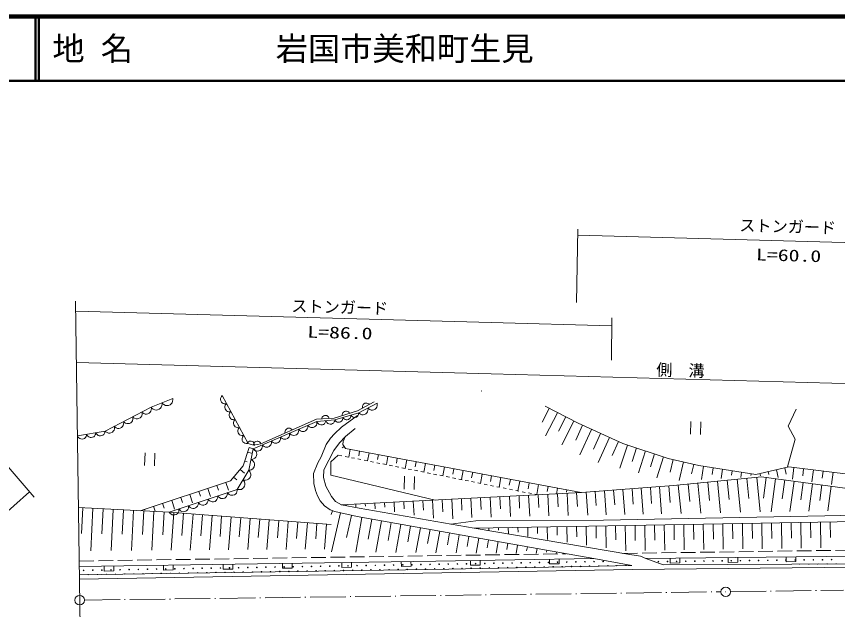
# Model space of a CAD drawing. Units: millimetres, scale not verified. Extents: x 40000 to 680000, y 20000 to 380000.
# Drawn here: x 364793 to 492174, y 287979 to 380000 of the extents above; entities that cross this region are included whole.
import ezdxf
from ezdxf.enums import TextEntityAlignment as Align

# ---------------------------------------------------------------- set-up
doc = ezdxf.new("R2010")
doc.units = ezdxf.units.MM
doc.header["$LTSCALE"] = 1000
for name, pattern in [('USER1', [3, 2.25, -0.75]), ('USER2', [1, 0.5, -0.5]), ('USER3', [7.000001, 5.508197, -0.688525, 0.114754, -0.688525])]:
    doc.linetypes.add(name, pattern=pattern)
for name, color, linetype, lineweight in [('M-TTL', 2, 'Continuous', 140), ('M-TTL-LINE', 7, 'Continuous', 50), ('S-BGD', 1, 'Continuous', 13), ('S-BGD-HTXT', 6, 'Continuous', 13), ('S-BMK', 3, 'USER3', 13)]:
    doc.layers.add(name, color=color, linetype=linetype, lineweight=lineweight)
doc.layers.add('M-TTL-TXT', color=7, linetype='Continuous')
doc.styles.add('ＭＳ ゴシック', font='')
doc.styles.get('ＭＳ ゴシック').set_extended_font_data('MS Gothic')

# ---------------------------------------------------------------- blocks, each defined once
blk = doc.blocks.new('BUHIN56')
at = {"layer": 'S-BGD'}
blk.add_lwpolyline([(595, -417), (646, -249), (656, -83), (632, 129), (551, 293), (442, 435), (258, 564), (87, 618), (-94, 638), (-302, 588), (-451, 520), (-595, 417)], dxfattribs=at)
blk = doc.blocks.new('BUHIN57')
at = {"layer": 'S-BGD'}
blk.add_lwpolyline([(767, -244), (765, -49), (721, 129), (625, 346), (486, 491), (324, 606), (86, 682), (-112, 682), (-310, 643), (-513, 522), (-649, 401), (-767, 244)], dxfattribs=at)
blk = doc.blocks.new('BUHIN58')
at = {"layer": 'S-BGD'}
blk.add_lwpolyline([(835, -345), (852, -127), (819, 77), (732, 328), (590, 504), (419, 648), (160, 755), (-62, 774), (-287, 749), (-526, 633), (-689, 510), (-835, 345)], dxfattribs=at)
blk = doc.blocks.new('BUHIN59')
at = {"layer": 'S-BGD'}
blk.add_lwpolyline([(-201, -674), (-31, -670), (125, -628), (312, -541), (437, -417), (535, -273), (597, -64), (594, 109), (557, 281), (448, 457), (340, 574), (201, 674)], dxfattribs=at)
blk = doc.blocks.new('BUHIN60')
at = {"layer": 'S-BGD'}
blk.add_lwpolyline([(712, -353), (740, -163), (723, 18), (662, 244), (548, 407), (407, 543), (186, 653), (-8, 682), (-207, 674), (-423, 587), (-574, 488), (-712, 353)], dxfattribs=at)
blk = doc.blocks.new('BUHIN61')
at = {"layer": 'S-BGD'}
blk.add_lwpolyline([(842, 203), (732, 382), (591, 521), (382, 667), (173, 723), (-40, 738), (-301, 675), (-484, 564), (-644, 419), (-764, 194), (-821, 7), (-842, -203)], dxfattribs=at)
blk = doc.blocks.new('BUHIN62')
at = {"layer": 'S-BGD'}
blk.add_lwpolyline([(709, 468), (549, 596), (372, 678), (131, 743), (-81, 725), (-283, 669), (-503, 523), (-635, 360), (-735, 172), (-770, -75), (-760, -267), (-709, -468)], dxfattribs=at)
blk = doc.blocks.new('BUHIN63')
at = {"layer": 'S-BGD'}
blk.add_lwpolyline([(714, -283), (725, -98), (695, 75), (618, 287), (495, 435), (349, 556), (127, 643), (-62, 656), (-253, 633), (-454, 531), (-591, 425), (-714, 283)], dxfattribs=at)
blk = doc.blocks.new('BUHIN64')
at = {"layer": 'S-BGD'}
blk.add_lwpolyline([(536, -459), (601, -301), (626, -142), (623, 66), (560, 231), (468, 379), (302, 521), (142, 589), (-31, 626), (-236, 597), (-388, 545), (-536, 459)], dxfattribs=at)
blk = doc.blocks.new('BUHIN65')
at = {"layer": 'S-BGD'}
blk.add_lwpolyline([(566, -300), (593, -147), (584, -1), (539, 182), (450, 316), (340, 429), (164, 522), (9, 550), (-152, 548), (-328, 482), (-452, 406), (-566, 300)], dxfattribs=at)
blk = doc.blocks.new('BUHIN66')
at = {"layer": 'S-BGD'}
blk.add_lwpolyline([(759, -247), (759, -54), (716, 124), (623, 339), (485, 485), (325, 600), (90, 676), (-107, 677), (-304, 641), (-506, 522), (-642, 402), (-759, 247)], dxfattribs=at)
blk = doc.blocks.new('BUHIN96')
at = {"layer": 'S-BGD'}
blk.add_lwpolyline([(538, -522), (1061, 16), (-16, 1061), (-538, 522)], dxfattribs=at)
blk = doc.blocks.new('BUHIN97')
at = {"layer": 'S-BGD'}
blk.add_lwpolyline([(539, -521), (1061, 18), (-18, 1061), (-539, 521)], dxfattribs=at)
blk = doc.blocks.new('BUHIN98')
at = {"layer": 'S-BGD'}
blk.add_lwpolyline([(537, -524), (1061, 13), (-13, 1061), (-537, 524)], dxfattribs=at)
blk = doc.blocks.new('BUHIN112')
at = {"layer": 'S-BGD'}
blk.add_circle((0, 0), 22.5, dxfattribs=at)
at = {"layer": 'S-BMK', "linetype": 'Continuous'}
blk.add_circle((0, 0), 746, dxfattribs=at)
blk = doc.blocks.new('BUHIN113')
at = {"layer": 'S-BGD'}
for p, q in [((200, 1243), (-1252, -132)), ((-197, -1247), (1256, 128))]:
    blk.add_line(p, q, dxfattribs=at)

msp = doc.modelspace()

# ---------------------------------------------------------------- linework, layer by layer
at = {"layer": 'M-TTL'}
msp.add_line((680000, 380000), (40000, 380000), dxfattribs=at)
at = {"layer": 'M-TTL-LINE'}
for p, q in [((367750, 380000), (367750, 370000)), ((368250, 380000), (368250, 370000)), ((40000, 370000), (680000, 370000))]:
    msp.add_line(p, q, dxfattribs=at)
at = {"layer": 'S-BGD'}
for p, q in [((396729, 321178), (400741, 313752)), ((436973, 321872), (436901, 321929)), ((385694, 319363), (389033, 320749)), ((420311, 320199), (417720, 318816)), ((417886, 318527), (420734, 319976)), ((378549, 315668), (385694, 319363)), ((417720, 318816), (414102, 317688)), ((414210, 317397), (417886, 318527)), ((447431, 319183), (446332, 317036)), ((446789, 319512), (451924, 316884)), ((448714, 318527), (446864, 314910)), ((485737, 319083), (484528, 316427)), ((401526, 312918), (411396, 317179)), ((411350, 317505), (402682, 313704)), ((414102, 317688), (411350, 317505)), ((411396, 317179), (414210, 317397)), ((415211, 316255), (417713, 318071)), ((449998, 317870), (448877, 315678)), ((451282, 317213), (449394, 313523)), ((414115, 315219), (415211, 316255)), ((417340, 316083), (415853, 314853)), ((452619, 316570), (451571, 314255)), ((451924, 316884), (458875, 313737)), ((454009, 315940), (452215, 311977)), ((484528, 316427), (485579, 314425)), ((374257, 314913), (378549, 315668)), ((413529, 314554), (414115, 315219)), ((415853, 314853), (414918, 313857)), ((415862, 314867), (415480, 314067)), ((455399, 315311), (454294, 312869)), ((456790, 314681), (455037, 310811)), ((401577, 313476), (400741, 313752)), ((402682, 313704), (401577, 313476)), ((412066, 311688), (412821, 313574)), ((412821, 313574), (413529, 314554)), ((414918, 313857), (414045, 312678)), ((415480, 314067), (415437, 313588)), ((415437, 313588), (415840, 312976)), ((415671, 314467), (415688, 314459)), ((458180, 314052), (457193, 311873)), ((459577, 313507), (458403, 309931)), ((458875, 313737), (465896, 311433)), ((485579, 314425), (484414, 310123)), ((399976, 310301), (400891, 313133)), ((400663, 312425), (401239, 312239)), ((400843, 309588), (401526, 312918)), ((400891, 313133), (401526, 312918)), ((414045, 312678), (412464, 309656)), ((415638, 313282), (415317, 313070)), ((415840, 312976), (452409, 306121)), ((416571, 312839), (416343, 311625)), ((418032, 312565), (417894, 311827)), ((419493, 312291), (419260, 311044)), ((460981, 313046), (460294, 310952)), ((462385, 312585), (461268, 309182)), ((463789, 312124), (463136, 310134)), ((400205, 311009), (400588, 310885)), ((411563, 310748), (412066, 311688)), ((413578, 310908), (413550, 308827)), ((414720, 311949), (413578, 310908)), ((420955, 312017), (420813, 311259)), ((422416, 311743), (422176, 310463)), ((423877, 311470), (423731, 310691)), ((425339, 311196), (425092, 309881)), ((426800, 310922), (426650, 310123)), ((465194, 311664), (464133, 308433)), ((465896, 311433), (470650, 310317)), ((466688, 311247), (466226, 309279)), ((468273, 310875), (467593, 307980)), ((397990, 307942), (399976, 310301)), ((399038, 306633), (400843, 309588)), ((399480, 309711), (400160, 309139)), ((410881, 309064), (411563, 310748)), ((412464, 309656), (412408, 308454)), ((428261, 310648), (428009, 309300)), ((429723, 310374), (429569, 309555)), ((431184, 310100), (430925, 308718)), ((432645, 309826), (432488, 308987)), ((434107, 309552), (433841, 308137)), ((469858, 310503), (469514, 309040)), ((470650, 310317), (479480, 308948)), ((471386, 310203), (471068, 308153)), ((472858, 309975), (472695, 308927)), ((474329, 309747), (474105, 308304)), ((479480, 308948), (484626, 310121)), ((482696, 309681), (482969, 308482)), ((483982, 309974), (484211, 308969)), ((484626, 310121), (496784, 308613)), ((485386, 310026), (485159, 308196)), ((486905, 309838), (486769, 308734)), ((488425, 309649), (488196, 307799)), ((398487, 308532), (398983, 308114)), ((410929, 307519), (410881, 309064)), ((412408, 308454), (412781, 307150)), ((413550, 308827), (429767, 304932)), ((435568, 309278), (435407, 308419)), ((437029, 309004), (436758, 307556)), ((438491, 308730), (438326, 307851)), ((439952, 308456), (439674, 306974)), ((466701, 307209), (480398, 308565)), ((475801, 309519), (475695, 308835)), ((477272, 309291), (477143, 308455)), ((478115, 308339), (478427, 305192)), ((478744, 309062), (478696, 308756)), ((479637, 308490), (480168, 303124)), ((480123, 309095), (480209, 308716)), ((480398, 308565), (493308, 306840)), ((481115, 308469), (480687, 305264)), ((481409, 309388), (481508, 308954)), ((482550, 308277), (481865, 303156)), ((489945, 309461), (489807, 308345)), ((491465, 309273), (491233, 307402)), ((383972, 303303), (397990, 307942)), ((395887, 307246), (396129, 306518)), ((397289, 307710), (397681, 306526)), ((411196, 306467), (410929, 307519)), ((412781, 307150), (413690, 305536)), ((441413, 308183), (441245, 307283)), ((442875, 307909), (442591, 306393)), ((444336, 307635), (444164, 306715)), ((445797, 307361), (445507, 305812)), ((447259, 307087), (447116, 306323)), ((452444, 306123), (466701, 307209)), ((464562, 307046), (464883, 302836)), ((465988, 307155), (466184, 304580)), ((467462, 307284), (467896, 302893)), ((468983, 307435), (469252, 304727)), ((470505, 307585), (470964, 302950)), ((472027, 307736), (472310, 304882)), ((473549, 307887), (474032, 303008)), ((475071, 308038), (475368, 305037)), ((476593, 308188), (477100, 303066)), ((483984, 308086), (483591, 305144)), ((485418, 307894), (484793, 303211)), ((486853, 307702), (486495, 305024)), ((488287, 307511), (487720, 303266)), ((489722, 307319), (489399, 304904)), ((491156, 307127), (490647, 303321)), ((388498, 303080), (399038, 306633)), ((391682, 305855), (392114, 304549)), ((393084, 306318), (393337, 305553)), ((394486, 306782), (394898, 305537)), ((411491, 305642), (411196, 306467)), ((415183, 304210), (452444, 306123)), ((445737, 305779), (445839, 303799)), ((447227, 305855), (447399, 302507)), ((448720, 306813), (448550, 305904)), ((448718, 305932), (448823, 303894)), ((450181, 306539), (450120, 306212)), ((450208, 306008), (450385, 302563)), ((451643, 306265), (451609, 306083)), ((451699, 306085), (451806, 303989)), ((453157, 306178), (453428, 302620)), ((454583, 306286), (454749, 304103)), ((456008, 306395), (456291, 302674)), ((457434, 306503), (457608, 304222)), ((458859, 306612), (459155, 302728)), ((460285, 306720), (460466, 304341)), ((461711, 306829), (462019, 302782)), ((463136, 306937), (463325, 304460)), ((387476, 304463), (387719, 303729)), ((388878, 304927), (389331, 303560)), ((390280, 305391), (390545, 304589)), ((411900, 304836), (411491, 305642)), ((412605, 304067), (411900, 304836)), ((413690, 305536), (414305, 304770)), ((414305, 304770), (415244, 304244)), ((420399, 304478), (420444, 303615)), ((421890, 304555), (421925, 303868)), ((423380, 304631), (423456, 303157)), ((424871, 304708), (424926, 303625)), ((426361, 304784), (426471, 302650)), ((427852, 304861), (427928, 303382)), ((429342, 304937), (429486, 302142)), ((430833, 305014), (430929, 303138)), ((432323, 305090), (432479, 302053)), ((433813, 305167), (433903, 303419)), ((435304, 305243), (435456, 302282)), ((436794, 305320), (436887, 303514)), ((438285, 305396), (438442, 302338)), ((439775, 305473), (439871, 303609)), ((441266, 305549), (441428, 302394)), ((442756, 305626), (442855, 303704)), ((444247, 305702), (444414, 302451)), ((374412, 303809), (388498, 303080)), ((375072, 303775), (374865, 299775)), ((376651, 303693), (376311, 297118)), ((378231, 303612), (378030, 299722)), ((379810, 303530), (379480, 297139)), ((381390, 303448), (381194, 299669)), ((382969, 303366), (382648, 297160)), ((384549, 303285), (384359, 299616)), ((384673, 303535), (384721, 303388)), ((386128, 303203), (385817, 297181)), ((386075, 303999), (386318, 303265)), ((413461, 303447), (412605, 304067)), ((413461, 303447), (414182, 303184)), ((413822, 303316), (413603, 302716)), ((414182, 303184), (417645, 302401)), ((415244, 304244), (417976, 303692)), ((415928, 304248), (415933, 304156)), ((417419, 304325), (417440, 303901)), ((417976, 303692), (435788, 300623)), ((418909, 304401), (418929, 304015)), ((387708, 303121), (387524, 299563)), ((388498, 303080), (413616, 301158)), ((389236, 303024), (388791, 297200)), ((390714, 302911), (390452, 299490)), ((392191, 302798), (391764, 297220)), ((393669, 302685), (393418, 299412)), ((395146, 302571), (394738, 297239)), ((396624, 302458), (396385, 299333)), ((398101, 302345), (397712, 297259)), ((399579, 302232), (399351, 299254)), ((401057, 302119), (400686, 297279)), ((402534, 302006), (402317, 299175)), ((404012, 301893), (403660, 297298)), ((415048, 302988), (413675, 296924)), ((416779, 302597), (416007, 299184)), ((418399, 302267), (417447, 296893)), ((417645, 302401), (449330, 296790)), ((419908, 302000), (419364, 298928)), ((455880, 301835), (490190, 302527)), ((490190, 302527), (504007, 302865)), ((405489, 301780), (405284, 299097)), ((406967, 301667), (406634, 297318)), ((408444, 301554), (408250, 299018)), ((409922, 301441), (409608, 297337)), ((411399, 301328), (411216, 298939)), ((412877, 301215), (412582, 297357)), ((421417, 301733), (420555, 296868)), ((422926, 301465), (422436, 298699)), ((424434, 301198), (423663, 296842)), ((425943, 300931), (425507, 298470)), ((427452, 300664), (426771, 296817)), ((432163, 301239), (436073, 301756)), ((435788, 300623), (502367, 301753)), ((435788, 300623), (459952, 296512)), ((436073, 301756), (455880, 301835)), ((436545, 300636), (436546, 300554)), ((438058, 300661), (438065, 300251)), ((439571, 300687), (439578, 300277)), ((441084, 300713), (441101, 299755)), ((442597, 300738), (442610, 300013)), ((444111, 300764), (444135, 299309)), ((445624, 300790), (445641, 299769)), ((447137, 300815), (447170, 298868)), ((448650, 300841), (448672, 299525)), ((450163, 300867), (450205, 298427)), ((451676, 300892), (451704, 299281)), ((453190, 300918), (453239, 297986)), ((454703, 300944), (454735, 299037)), ((456216, 300969), (456274, 297545)), ((457729, 300995), (457766, 298793)), ((459242, 301021), (459309, 297106)), ((460755, 301047), (460795, 298696)), ((462268, 301072), (462335, 297151)), ((463782, 301098), (463822, 298744)), ((465295, 301124), (465361, 297197)), ((466808, 301149), (466848, 298791)), ((468321, 301175), (468388, 297242)), ((469834, 301201), (469874, 298839)), ((471347, 301226), (471414, 297287)), ((472861, 301252), (472901, 298886)), ((474374, 301278), (474441, 297332)), ((475887, 301303), (475927, 298934)), ((477400, 301329), (477467, 297377)), ((478913, 301355), (478953, 298982)), ((480426, 301380), (480493, 297422)), ((481939, 301406), (481980, 299029)), ((483453, 301432), (483520, 297468)), ((484966, 301457), (485006, 299077)), ((486479, 301483), (486546, 297513)), ((487992, 301509), (488032, 299125)), ((489505, 301534), (489573, 297558)), ((491018, 301560), (491059, 299172)), ((428961, 300397), (428579, 298241)), ((430470, 300130), (429878, 296791)), ((431978, 299862), (431651, 298012)), ((433487, 299595), (432986, 296766)), ((434996, 299328), (434722, 297783)), ((436505, 299061), (436094, 296740)), ((438014, 298794), (437794, 297554)), ((439523, 298526), (439202, 296715)), ((441031, 298259), (440866, 297325)), ((442540, 297992), (442309, 296689)), ((444049, 297725), (443938, 297096)), ((445558, 297458), (445417, 296664)), ((447067, 297191), (447009, 296867)), ((448575, 296923), (448525, 296638)), ((429859, 295503), (454362, 295924)), ((449336, 296768), (454362, 295924)), ((454362, 295924), (460254, 294796)), ((459952, 296512), (461599, 296240)), ((461599, 296240), (462453, 295895)), ((462453, 295895), (498449, 296321)), ((465126, 294920), (462453, 295895)), ((374540, 294646), (429859, 295503)), ((460254, 294796), (431846, 294226)), ((460359, 294192), (515965, 294790)), ((497320, 295065), (465126, 294920)), ((431846, 294226), (374558, 293355)), ((374603, 292677), (460359, 294192))]:
    msp.add_line(p, q, dxfattribs=at)
at = {"layer": 'S-BGD', "linetype": 'USER2'}
msp.add_line((445684, 305776), (414720, 311949), dxfattribs=at)
at = {"layer": 'S-BGD', "linetype": 'USER1'}
for p, q in [((458864, 296697), (514364, 297483)), ((374528, 295508), (450070, 296645))]:
    msp.add_line(p, q, dxfattribs=at)
at = {"layer": 'S-BGD'}
for points in [[(418486, 319225), (418463, 319370), (418472, 319507), (418510, 319677), (418593, 319802), (418697, 319906), (418861, 319993), (419005, 320023), (419156, 320021), (419321, 319960), (419440, 319891), (419544, 319790)], [(415338, 318073), (415343, 318219), (415377, 318353), (415446, 318513), (415551, 318621), (415673, 318703), (415850, 318758), (415998, 318760), (416145, 318730), (416296, 318639), (416400, 318549), (416484, 318431)], [(412127, 317557), (412166, 317698), (412230, 317819), (412335, 317958), (412462, 318039), (412600, 318090), (412786, 318102), (412929, 318070), (413066, 318007), (413191, 317883), (413271, 317771), (413325, 317636)], [(406467, 315364), (406455, 315509), (406474, 315645), (406526, 315812), (406618, 315931), (406730, 316026), (406900, 316101), (407046, 316119), (407196, 316106), (407356, 316032), (407469, 315954), (407566, 315845)], [(400589, 313802), (400678, 313918), (400783, 314007), (400933, 314096), (401081, 314123), (401228, 314119), (401405, 314061), (401525, 313977), (401628, 313867), (401698, 313705), (401730, 313571), (401729, 313426)], [(401542, 313469), (401561, 313614), (401608, 313743), (401693, 313895), (401808, 313992), (401938, 314062), (402120, 314099), (402266, 314087), (402410, 314043), (402551, 313937), (402646, 313837), (402717, 313711)]]:
    msp.add_lwpolyline(points, dxfattribs=at)
for centre, radius in [((470030, 295484), 49.8), ((471444, 295501), 49.8), ((472858, 295518), 49.8), ((474272, 295535), 49.8), ((475686, 295552), 49.8), ((477100, 295568), 49.8), ((478514, 295585), 49.8), ((479928, 295602), 49.8), ((481342, 295619), 49.8), ((482757, 295635), 49.8), ((484171, 295652), 49.8), ((485585, 295669), 49.8), ((486999, 295686), 49.8), ((488413, 295702), 49.8), ((489827, 295719), 49.8), ((491241, 295736), 49.8), ((383705, 294211), 49.8), ((385119, 294235), 49.8), ((386533, 294260), 49.8), ((387947, 294284), 49.8), ((389361, 294308), 49.8), ((390775, 294332), 49.8), ((392189, 294357), 49.8), ((393603, 294381), 49.8), ((395017, 294405), 49.8), ((396431, 294430), 49.8), ((397845, 294454), 49.8), ((399259, 294478), 49.8), ((400673, 294502), 49.8), ((402087, 294527), 49.8), ((403501, 294551), 49.8), ((404915, 294575), 49.8), ((406329, 294599), 49.8), ((407743, 294624), 49.8), ((409157, 294648), 49.8), ((410571, 294672), 49.8), ((411985, 294697), 49.8), ((413399, 294721), 49.8), ((414813, 294745), 49.8), ((416227, 294769), 49.8), ((417641, 294794), 49.8), ((419055, 294818), 49.8), ((420469, 294842), 49.8), ((421883, 294867), 49.8), ((423297, 294891), 49.8), ((424711, 294915), 49.8), ((425430, 294220), 49.8), ((426125, 294939), 49.8), ((426844, 294244), 49.8), ((427539, 294964), 49.8), ((428258, 294269), 49.8), ((428953, 294988), 49.8), ((429672, 294293), 49.8), ((430367, 295012), 49.8), ((431086, 294317), 49.8), ((431781, 295036), 49.8), ((432500, 294342), 49.8), ((433195, 295061), 49.8), ((433914, 294366), 49.8), ((434609, 295085), 49.8), ((435328, 294390), 49.8), ((436023, 295109), 49.8), ((436742, 294414), 49.8), ((437437, 295134), 49.8), ((438156, 294439), 49.8), ((438851, 295158), 49.8), ((439570, 294463), 49.8), ((440265, 295182), 49.8), ((440984, 294487), 49.8), ((441679, 295206), 49.8), ((442398, 294511), 49.8), ((443093, 295231), 49.8), ((443812, 294536), 49.8), ((444507, 295255), 49.8), ((445226, 294560), 49.8), ((445921, 295279), 49.8), ((446640, 294584), 49.8), ((447335, 295303), 49.8), ((448054, 294609), 49.8), ((448749, 295328), 49.8), ((449468, 294633), 49.8), ((450163, 295352), 49.8), ((451577, 295376), 49.8), ((452991, 295401), 49.8), ((454405, 295425), 49.8), ((455819, 295449), 49.8), ((464373, 295417), 49.8), ((465787, 295434), 49.8), ((467201, 295451), 49.8), ((468615, 295468), 49.8), ((375221, 294065), 49.8), ((376635, 294090), 49.8), ((378049, 294114), 49.8), ((379463, 294138), 49.8), ((380877, 294163), 49.8), ((382291, 294187), 49.8), ((404220, 293856), 49.8), ((405634, 293880), 49.8), ((407048, 293905), 49.8), ((408462, 293929), 49.8), ((409876, 293953), 49.8), ((411290, 293977), 49.8), ((412704, 294002), 49.8), ((414118, 294026), 49.8), ((415532, 294050), 49.8), ((416946, 294075), 49.8), ((418360, 294099), 49.8), ((419774, 294123), 49.8), ((421188, 294147), 49.8), ((422602, 294172), 49.8), ((424016, 294196), 49.8), ((374613, 289436), 746), ((374613, 289436), 22.5)]:
    msp.add_circle(centre, radius, dxfattribs=at)
for centre, start, end in [((450882, 294657), 281.01249, 261.28965), ((452296, 294681), 296.71721, 245.58493), ((453710, 294706), 306.17119, 236.13095), ((455124, 294730), 313.77507, 228.52706), ((456538, 294754), 320.40738, 221.89475), ((457952, 294778), 326.43297, 215.86916), ((459366, 294803), 332.0467, 210.25543), ((486300, 294970), 65.08292, 115.43239), ((487714, 294987), 44.36834, 136.14697), ((489128, 295004), 29.40641, 151.1089), ((490543, 295020), 16.40514, 164.11017), ((491957, 295037), 4.22241, 176.2929), ((374526, 293346), 10.33252, 50.66603), ((375940, 293371), 7.09475, 174.6466), ((377354, 293395), 3.87684, 177.86451), ((378768, 293419), 0.6684, 181.07295), ((380182, 293443), 357.45933, 184.28202), ((381596, 293468), 354.2395, 187.50186), ((383010, 293492), 350.99846, 190.7429), ((384424, 293516), 347.72515, 194.0162), ((385838, 293541), 344.40751, 197.33384), ((387252, 293565), 341.03203, 200.70933), ((388666, 293589), 337.58311, 204.15825), ((390080, 293613), 334.04227, 207.69908), ((391494, 293638), 330.38695, 211.35441), ((392908, 293662), 326.58861, 215.15274), ((394322, 293686), 322.60994, 219.13141), ((395736, 293710), 318.39984, 223.34151), ((397150, 293735), 313.88455, 227.8568), ((398564, 293759), 308.94957, 232.79178), ((399978, 293783), 303.39791, 238.34344), ((401392, 293808), 296.8294, 244.91196), ((402806, 293832), 288.10842, 253.63293)]:
    msp.add_arc(centre, 49.8, start, end, dxfattribs=at)
at = {"layer": 'S-BGD-HTXT'}
for p, q in [((323856, 356031), (367528, 305438)), ((451904, 346972), (451676, 335630)), ((451886, 346039), (514900, 344306)), ((373965, 335827), (374974, 263601)), ((373986, 334273), (438431, 332501)), ((438431, 332501), (457127, 331987)), ((457130, 333260), (457117, 326687)), ((374097, 326331), (438431, 324562)), ((438431, 324562), (567460, 321014)), ((351836, 292952), (366829, 306248))]:
    msp.add_line(p, q, dxfattribs=at)
at = {"layer": 'S-BMK'}
for p, q in [((375363, 289446), (474076, 290736)), ((475576, 290756), (493090, 290984))]:
    msp.add_line(p, q, dxfattribs=at)

# ---------------------------------------------------------------- block references
at = {"rotation": 225}
for name, p in [('BUHIN58', (388198, 320403)), ('BUHIN59', (397063, 320559)), ('BUHIN58', (386529, 319710)), ('BUHIN59', (397732, 319321)), ('BUHIN66', (420022, 319614)), ('BUHIN57', (383551, 318255)), ('BUHIN57', (384980, 318994)), ('BUHIN59', (398401, 318084)), ('BUHIN65', (416048, 317962)), ('BUHIN65', (417273, 318339)), ('BUHIN66', (418598, 318889)), ('BUHIN57', (380692, 316777)), ('BUHIN57', (382122, 317516)), ('BUHIN59', (399069, 316846)), ('BUHIN63', (410691, 316874)), ('BUHIN64', (412100, 317233)), ('BUHIN64', (413506, 317342)), ('BUHIN65', (414823, 317585)), ('BUHIN113', (470155, 316148)), ('BUHIN56', (376403, 315291)), ('BUHIN56', (377833, 315542)), ('BUHIN57', (379263, 316038)), ('BUHIN59', (399738, 315609)), ('BUHIN63', (407871, 315657)), ('BUHIN63', (409281, 316266)), ('BUHIN56', (374972, 315039)), ('BUHIN59', (400407, 314371)), ('BUHIN63', (405051, 314440)), ('BUHIN63', (406461, 315049)), ('BUHIN63', (402231, 313223)), ('BUHIN63', (403641, 313831)), ('BUHIN113', (385483, 311291)), ('BUHIN62', (401355, 312086)), ('BUHIN62', (401014, 310420)), ('BUHIN61', (400392, 308849)), ('BUHIN113', (425750, 307648)), ('BUHIN60', (398285, 306379)), ('BUHIN61', (399489, 307371)), ('BUHIN60', (395273, 305364)), ('BUHIN60', (396779, 305871)), ('BUHIN60', (390756, 303841)), ('BUHIN60', (392262, 304349)), ('BUHIN60', (393768, 304856)), ('BUHIN60', (389250, 303334)), ('BUHIN98', (475951, 296055)), ('BUHIN98', (484950, 296161)), ('BUHIN96', (388370, 294860)), ('BUHIN96', (397589, 295003)), ('BUHIN96', (406809, 295146)), ('BUHIN96', (416029, 295289)), ('BUHIN96', (425249, 295432)), ('BUHIN97', (435984, 295609)), ('BUHIN97', (448236, 295819)), ('BUHIN98', (466953, 295948)), ('BUHIN96', (379150, 294717)), ('BUHIN112', (474826, 290734)), ('BUHIN112', (374613, 289436))]:
    msp.add_blockref(name, p, dxfattribs=at)

# ---------------------------------------------------------------- texts
at = {"layer": 'M-TTL-TXT', "style": 'ＭＳ ゴシック'}
for s, p in [('地 名', (370380, 375000)), ('岩国市美和町生見', (405024, 375000))]:
    msp.add_text(s, height=3666, dxfattribs=at).set_placement(p, align=Align.MIDDLE_LEFT)
at = {"layer": 'S-BGD-HTXT', "style": 'ＭＳ ゴシック'}
for s, p in [('ストンガード', (476902, 346152)), ('ストンガード', (407418, 333640)), ('側\u3000溝', (464010, 323745))]:
    msp.add_text(s, height=1833, rotation=358.4, dxfattribs=at).set_placement(p, align=Align.BOTTOM_LEFT)
at = {"layer": 'S-BGD-HTXT', "style": 'ＭＳ ゴシック', "width": 1.35}
for s, p in [('L=60.0', (479497, 341610)), ('L=86.0', (409891, 329621))]:
    msp.add_text(s, height=1833, rotation=358.4, dxfattribs=at).set_placement(p, align=Align.BOTTOM_LEFT)

doc.saveas('drawing.dxf')
